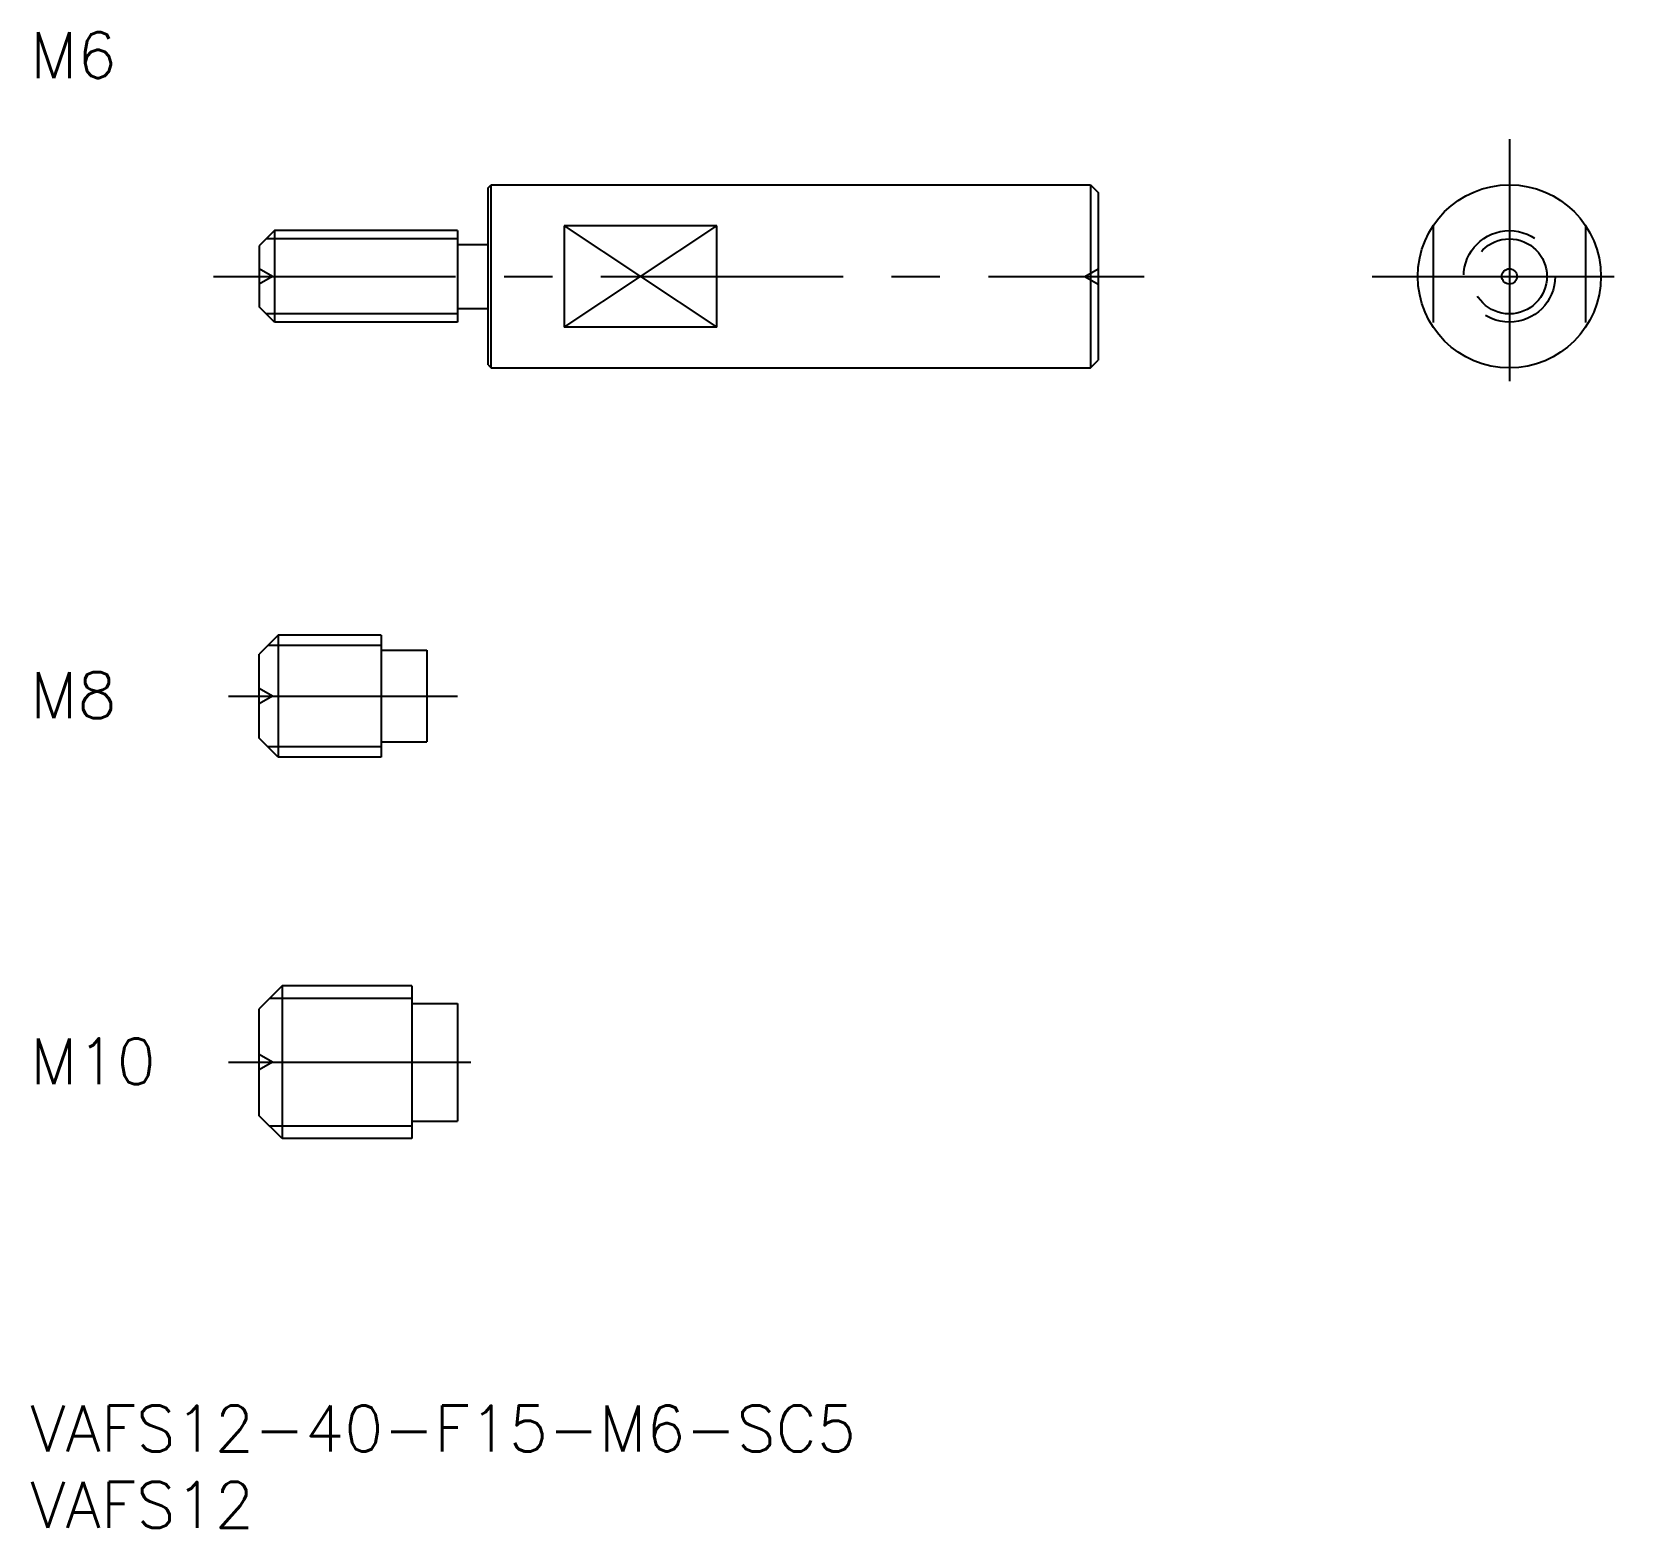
# Model space of a CAD drawing. Extents: x 0 to 106, y -8 to 90.
import ezdxf

# ---------------------------------------------------------------- set-up
doc = ezdxf.new("R2010")
doc.units = 0
doc.header["$LTSCALE"] = 0.5
doc.linetypes.add('CENTER', pattern=[50.8, 31.75, -6.35, 6.35, -6.35])
doc.linetypes.add('DASHED', pattern=[19.05, 12.7, -6.35])
for name, color, linetype in [('MSM_CENTER', 1, 'CENTER'), ('MSM_CONTINUOUS', 7, 'CONTINUOUS'), ('MSM_DASHED', 4, 'DASHED'), ('MSM_NARROW', 5, 'CONTINUOUS'), ('MSM_PART_NUMBER', 7, 'CONTINUOUS')]:
    doc.layers.add(name, color=color, linetype=linetype)
doc.styles.get("Standard").update_dxf_attribs({"font": 'txt.shx', "height": 1, "bigfont": 'bigfont.shx'})

# ---------------------------------------------------------------- blocks, each defined once
blk = doc.blocks.new('*U8')
at = {"layer": 'MSM_PART_NUMBER'}
blk.add_text('VAFS12-40-F15-M6-SC5', height=3, dxfattribs=at).set_placement((0, -3))
blk = doc.blocks.new('*U9')
at = {"layer": 'MSM_PART_NUMBER'}
blk.add_text('VAFS12', height=3, dxfattribs=at).set_placement((0, -8))
blk = doc.blocks.new('*U10')
at = {"layer": 'MSM_PART_NUMBER'}
blk.add_text('M10', height=3, dxfattribs=at).set_placement((0, 21.06))
blk = doc.blocks.new('*U11')
at = {"layer": 'MSM_PART_NUMBER'}
blk.add_text('M8', height=3, dxfattribs=at).set_placement((0, 45.06))
blk = doc.blocks.new('*U12')
at = {"layer": 'MSM_PART_NUMBER'}
blk.add_text('M6', height=3, dxfattribs=at).set_placement((0, 87))

msp = doc.modelspace()

# ---------------------------------------------------------------- linework, layer by layer
at = {"layer": 'MSM_CENTER'}
for p, q in [((96.95, 83), (96.95, 65)), ((12, 74), (73, 74)), ((87.95, 74), (105.95, 74)), ((13, 46.5), (28, 46.5)), ((13, 22.5), (30, 22.5))]:
    msp.add_line(p, q, dxfattribs=at)
at = {"layer": 'MSM_CONTINUOUS'}
for p, q in [((30, 79.8), (30.2, 80)), ((30, 68.2), (30, 79.8)), ((30.2, 80), (69.5, 80)), ((30.2, 68), (30.2, 80)), ((69.5, 80), (69.5, 68)), ((69.5, 80), (70, 79.5)), ((70, 79.5), (70, 68.5)), ((45, 77.32), (35, 77.32)), ((35, 77.32), (35, 70.68)), ((45, 70.68), (45, 77.32)), ((16, 77), (15, 76)), ((28, 77), (16, 77)), ((16, 77), (16, 71)), ((28, 77), (28, 71)), ((15, 76), (15, 72)), ((28, 76.1), (30, 76.1)), ((16, 71), (15, 72)), ((28, 71), (16, 71)), ((28, 71.9), (30, 71.9)), ((45, 70.68), (35, 70.68)), ((30, 68.2), (30.2, 68)), ((30.2, 68), (69.5, 68)), ((69.5, 68), (70, 68.5)), ((16.25, 50.5), (15, 49.25)), ((23, 50.5), (16.25, 50.5)), ((16.25, 50.5), (16.25, 42.5)), ((23, 50.5), (23, 42.5)), ((15, 43.75), (15, 49.25)), ((23, 49.5), (26, 49.5)), ((26, 49.5), (26, 43.5)), ((16.25, 42.5), (15, 43.75)), ((23, 43.5), (26, 43.5)), ((23, 42.5), (16.25, 42.5)), ((16.5, 27.5), (15, 26)), ((25, 27.5), (16.5, 27.5)), ((16.5, 27.5), (16.5, 17.5)), ((25, 27.5), (25, 17.5)), ((15, 19), (15, 26)), ((25, 26.35), (28, 26.35)), ((28, 26.35), (28, 18.65)), ((16.5, 17.5), (15, 19)), ((25, 18.65), (28, 18.65)), ((25, 17.5), (16.5, 17.5))]:
    msp.add_line(p, q, dxfattribs=at)
for radius in [6, 0.5]:
    msp.add_circle((96.95, 74), radius, dxfattribs=at)
at = {"layer": 'MSM_DASHED'}
for p, q in [((91.95, 77.32), (91.95, 70.68)), ((101.95, 77.32), (101.95, 70.68)), ((15.87, 74), (15, 74.5)), ((69.13, 74), (70, 74.5)), ((15.87, 74), (15, 73.5)), ((69.13, 74), (70, 73.5)), ((15.87, 46.5), (15, 47)), ((15.87, 46.5), (15, 46)), ((15.87, 22.5), (15, 23)), ((15.87, 22.5), (15, 22))]:
    msp.add_line(p, q, dxfattribs=at)
for radius in [3, 2.46]:
    msp.add_circle((96.95, 74), radius, dxfattribs=at)
at = {"layer": 'MSM_NARROW'}
for p, q in [((35, 77.32), (45, 70.68)), ((35, 70.68), (45, 77.32)), ((28, 76.46), (15.46, 76.46)), ((28, 71.54), (15.46, 71.54)), ((23, 49.82), (15.57, 49.82)), ((23, 43.18), (15.57, 43.18)), ((25, 26.69), (15.69, 26.69)), ((25, 18.31), (15.69, 18.31))]:
    msp.add_line(p, q, dxfattribs=at)

# ---------------------------------------------------------------- block references
at = {"layer": 'MSM_CONTINUOUS'}
for name in ['*U12', '*U11', '*U10', '*U8', '*U9']:
    msp.add_blockref(name, (0, 0), dxfattribs=at)

doc.saveas('drawing.dxf')
